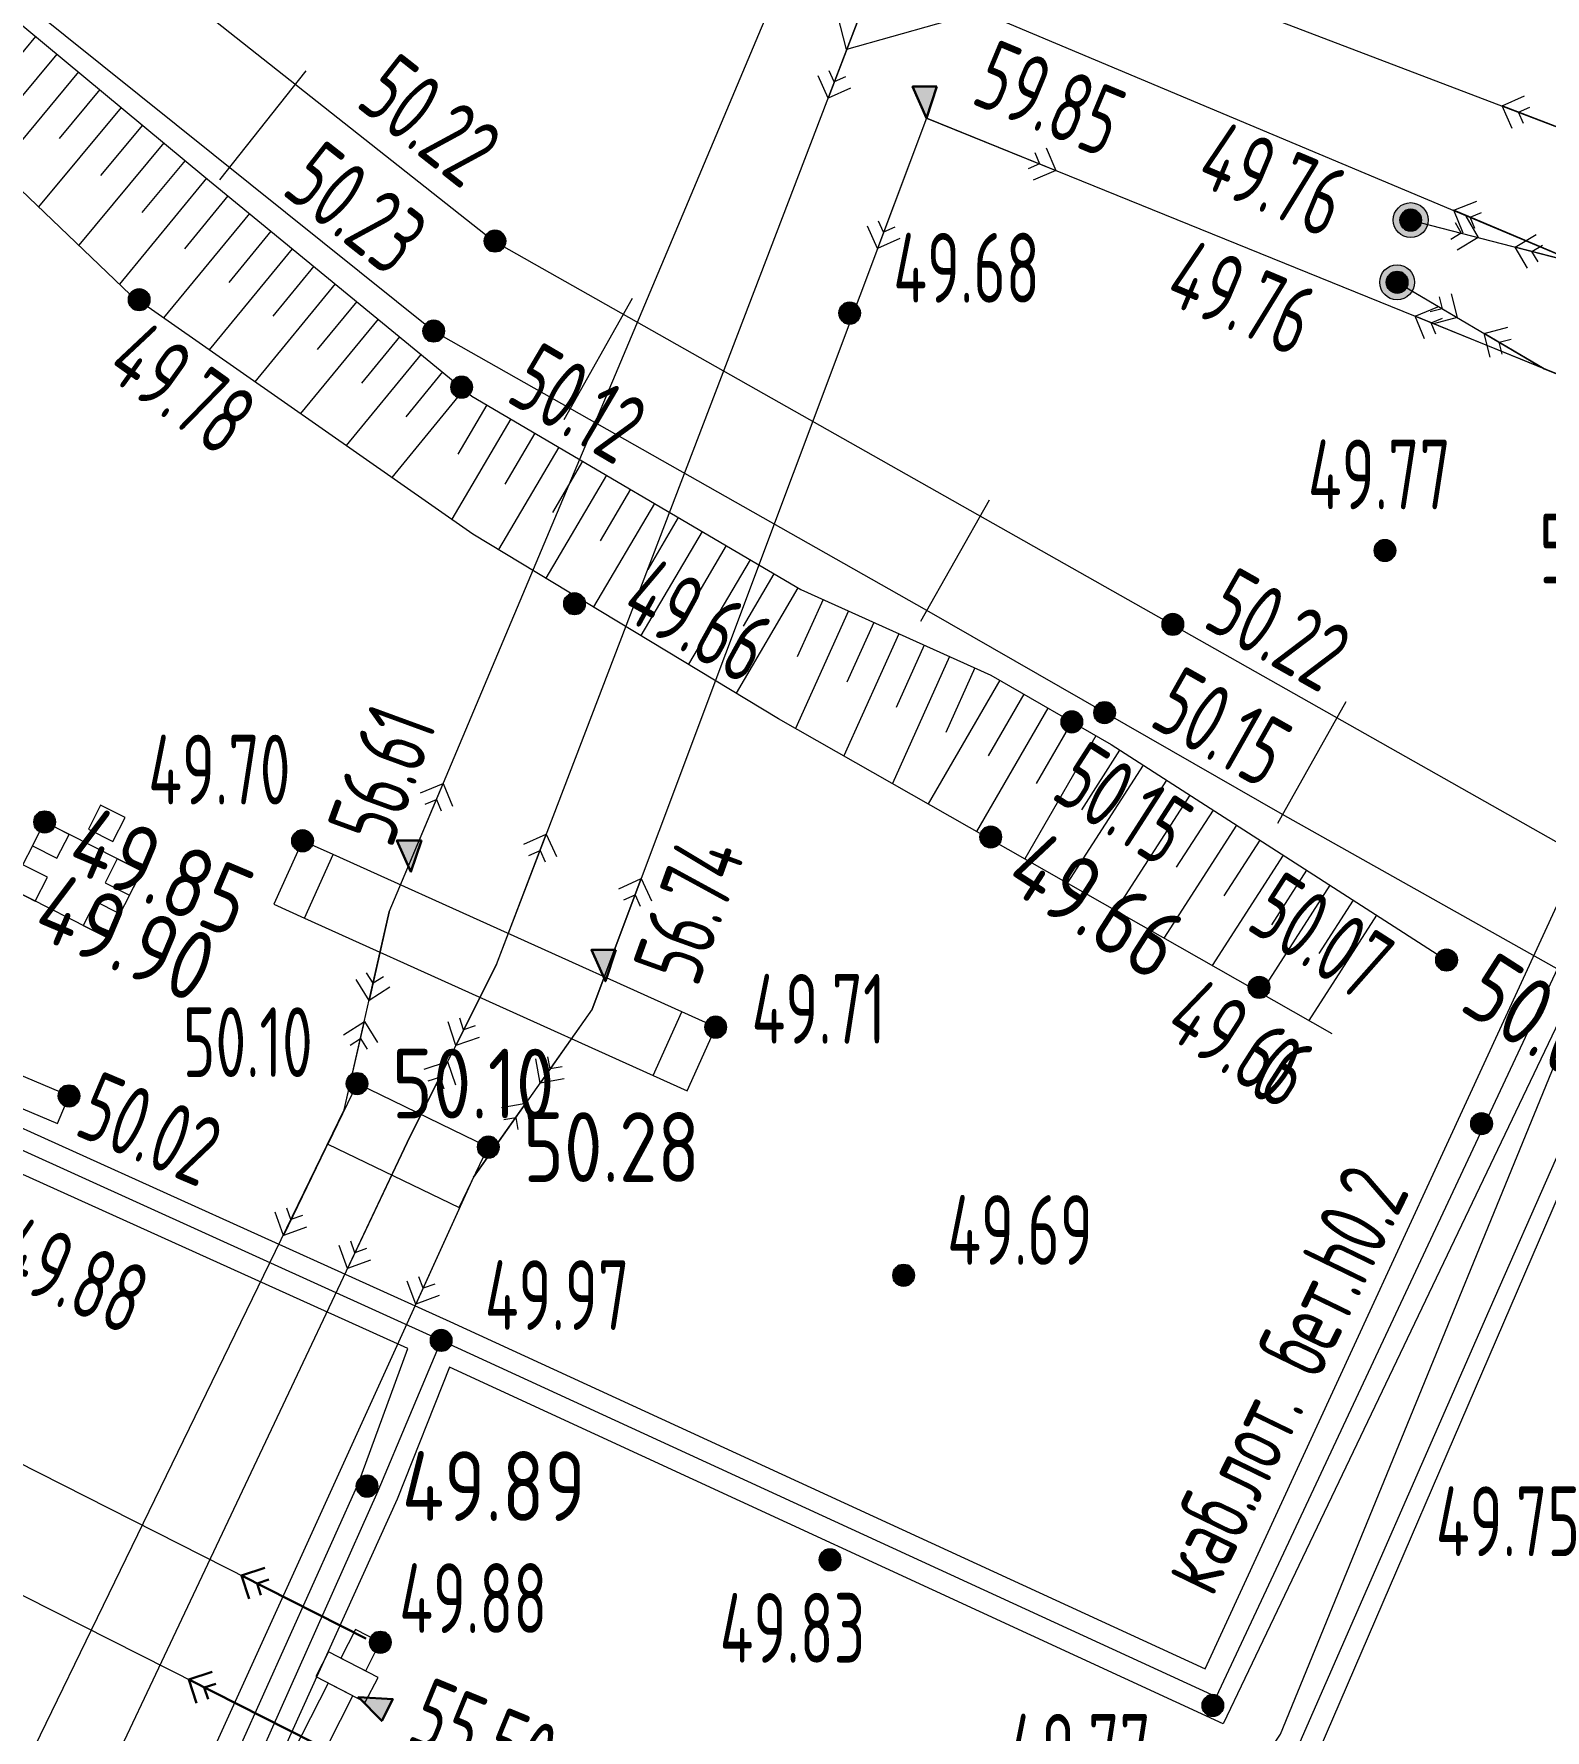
# Model space of a CAD drawing. Extents: x 1098675 to 1099684, y 381052 to 381453.
# Drawn here: x 1099321.91 to 1099343.58, y 381317.8 to 381342.13 of the extents above; entities that cross this region are included whole.
import ezdxf
from ezdxf.enums import TextEntityAlignment as Align

# ---------------------------------------------------------------- set-up
doc = ezdxf.new("R2010")
doc.units = 0
doc.header["$MEASUREMENT"] = 0
doc.header["$PDMODE"] = 34
doc.header["$PDSIZE"] = -1
doc.layers.get('Defpoints').update_dxf_attribs({"color": 252, "linetype": 'CONTINUOUS'})
doc.layers.add('ГП_ТЕКСТ_размеры', color=7, linetype='CONTINUOUS', lineweight=5)
doc.layers.add('Съемка', color=253, linetype='CONTINUOUS', lineweight=20)
doc.styles.add('TOPO_D431', font='GOST2304A.ttf')
doc.styles.add('ГОСТ', font='GOST2304A.ttf', dxfattribs={"height": 2.5})
doc.linetypes.add('g5_119_1', pattern='A,4,-1,[31,GUGK_2005.shx,S=0.1,R=0,X=0,Y=0],0.35,[31,GUGK_2005.shx,S=0.08,R=0,X=0,Y=0],3.3,[31,GUGK_2005.shx,S=0.08,R=180,X=0,Y=0],0.35,[31,GUGK_2005.shx,S=0.1,R=180,X=0,Y=0],-1', length=10)
doc.linetypes.add('ПОДОШВА_Дороги', pattern='A,0,[201,mapsigns2.shx,S=0.12,R=0,X=0,Y=0],-1.5', length=1.5)
doc.dimstyles.new('ISO-25', dxfattribs={"dimtxt": 1.5, "dimasz": 1.5, "dimexe": 1.25, "dimexo": 0, "dimtad": 1, "dimtxsty": 'TOPO_D431', "dimcen": 2.5, "dimazin": 0, "dimtfac": 1, "dimtmove": 0, "dimatfit": 3, "dimfxl": 1, "dimarcsym": 0})

# ---------------------------------------------------------------- blocks, each defined once
blk = doc.blocks.new('*D186')
at = {"layer": 'Defpoints', "color": 0, "linetype": 'Continuous', "lineweight": 60, "transparency": 16777216}
for p in [(1099274.105, 381320.994), (1099322.127, 381304.486), (1099319.76, 381299.466)]:
    blk.add_point(p, dxfattribs=at)
at = {"layer": 'ГП_ТЕКСТ_размеры', "color": 0, "linetype": 'Continuous', "lineweight": -2, "transparency": 16777216}
for p, q in [((1099274.105, 381320.994), (1099277.005, 381327.145)), ((1099277.829, 381325.374), (1099320.77, 381305.126)), ((1099319.76, 381299.466), (1099322.66, 381305.617))]:
    blk.add_line(p, q, dxfattribs=at)
at = {"layer": 'ГП_ТЕКСТ_размеры', "color": 0, "linetype": 'Continuous', "lineweight": 60, "transparency": 16777216}
for points in [[(1099277.936, 381325.6), (1099277.722, 381325.148), (1099276.472, 381326.014)], [(1099320.877, 381305.352), (1099320.663, 381304.9), (1099322.127, 381304.486)]]:
    blk.add_solid(points, dxfattribs=at)
at = {"layer": 'ГП_ТЕКСТ_размеры', "color": 0, "linetype": 'Continuous', "transparency": 16777216, "insert": (1099301.556, 381315.831), "char_height": 1.5, "attachment_point": 5, "rotation": 334.7544, "style": 'TOPO_D431'}
blk.add_mtext('50,48', dxfattribs=at)
blk = doc.blocks.new('Съемка')
at = {"layer": 'Съемка', "lineweight": -2}
for points in [[(1099334.86, 381341.372), (1099334.71, 381340.922), (1099334.51, 381341.372)], [(1099327.464, 381330.561), (1099327.314, 381330.111), (1099327.114, 381330.561)], [(1099330.253, 381328.989), (1099330.103, 381328.539), (1099329.903, 381328.989)], [(1099326.895, 381317.931), (1099326.562, 381318.269), (1099327.054, 381318.243)]]:
    blk.add_hatch(color=8, dxfattribs=at).paths.add_polyline_path(points)
at = {"layer": 'Съемка', "linetype": 'Continuous', "lineweight": -2, "true_color": 0xffffff}
h = blk.add_hatch(color=7, dxfattribs=at)
h.dxf.hatch_style = 1
edge = h.paths.add_edge_path()
edge.add_arc((1099341.655, 381339.458), 0.25, 0, 360)
at = {"layer": 'Съемка', "linetype": 'Continuous', "lineweight": -2}
h = blk.add_hatch(color=8, dxfattribs=at)
h.dxf.hatch_style = 1
edge = h.paths.add_edge_path()
edge.add_arc((1099341.655, 381339.458), 0.15, 0, 360)
h = blk.add_hatch(color=8, dxfattribs=at)
edge = h.paths.add_edge_path()
edge.add_arc((1099341.655, 381339.458), 0.05, 0, 360)
h = blk.add_hatch(color=8, dxfattribs=at)
h.dxf.hatch_style = 1
edge = h.paths.add_edge_path()
edge.add_arc((1099328.52, 381339.157), 0.15, 0, 360)
h = blk.add_hatch(color=8, dxfattribs=at)
h.dxf.hatch_style = 1
edge = h.paths.add_edge_path()
edge.add_arc((1099328.52, 381339.157), 0.15, 0, 360)
at = {"layer": 'Съемка', "linetype": 'Continuous', "lineweight": -2, "true_color": 0xffffff}
h = blk.add_hatch(color=7, dxfattribs=at)
h.dxf.hatch_style = 1
edge = h.paths.add_edge_path()
edge.add_arc((1099341.46, 381338.566), 0.25, 0, 360)
at = {"layer": 'Съемка', "linetype": 'Continuous', "lineweight": -2}
h = blk.add_hatch(color=8, dxfattribs=at)
h.dxf.hatch_style = 1
edge = h.paths.add_edge_path()
edge.add_arc((1099341.46, 381338.566), 0.15, 0, 360)
h = blk.add_hatch(color=8, dxfattribs=at)
h.dxf.hatch_style = 1
edge = h.paths.add_edge_path()
edge.add_arc((1099323.416, 381338.316), 0.15, 0, 360)
h = blk.add_hatch(color=8, dxfattribs=at)
h.dxf.hatch_style = 1
edge = h.paths.add_edge_path()
edge.add_arc((1099323.416, 381338.316), 0.15, 0, 360)
h = blk.add_hatch(color=8, dxfattribs=at)
edge = h.paths.add_edge_path()
edge.add_arc((1099341.46, 381338.566), 0.05, 0, 360)
h = blk.add_hatch(color=8, dxfattribs=at)
h.dxf.hatch_style = 1
edge = h.paths.add_edge_path()
edge.add_arc((1099333.607, 381338.124), 0.15, 0, 360)
h = blk.add_hatch(color=8, dxfattribs=at)
h.dxf.hatch_style = 1
edge = h.paths.add_edge_path()
edge.add_arc((1099333.607, 381338.124), 0.15, 0, 360)
h = blk.add_hatch(color=8, dxfattribs=at)
h.dxf.hatch_style = 1
edge = h.paths.add_edge_path()
edge.add_arc((1099327.641, 381337.866), 0.15, 0, 360)
h = blk.add_hatch(color=8, dxfattribs=at)
h.dxf.hatch_style = 1
edge = h.paths.add_edge_path()
edge.add_arc((1099327.641, 381337.866), 0.15, 0, 360)
h = blk.add_hatch(color=8, dxfattribs=at)
h.dxf.hatch_style = 1
edge = h.paths.add_edge_path()
edge.add_arc((1099328.041, 381337.061), 0.15, 0, 360)
h = blk.add_hatch(color=8, dxfattribs=at)
h.dxf.hatch_style = 1
edge = h.paths.add_edge_path()
edge.add_arc((1099328.041, 381337.061), 0.15, 0, 360)
h = blk.add_hatch(color=8, dxfattribs=at)
h.dxf.hatch_style = 1
edge = h.paths.add_edge_path()
edge.add_arc((1099341.285, 381334.719), 0.15, 0, 360)
h = blk.add_hatch(color=8, dxfattribs=at)
h.dxf.hatch_style = 1
edge = h.paths.add_edge_path()
edge.add_arc((1099341.285, 381334.719), 0.15, 0, 360)
h = blk.add_hatch(color=8, dxfattribs=at)
h.dxf.hatch_style = 1
edge = h.paths.add_edge_path()
edge.add_arc((1099329.661, 381333.955), 0.15, 0, 360)
h = blk.add_hatch(color=8, dxfattribs=at)
h.dxf.hatch_style = 1
edge = h.paths.add_edge_path()
edge.add_arc((1099329.661, 381333.955), 0.15, 0, 360)
h = blk.add_hatch(color=8, dxfattribs=at)
h.dxf.hatch_style = 1
edge = h.paths.add_edge_path()
edge.add_arc((1099338.243, 381333.659), 0.15, 0, 360)
h = blk.add_hatch(color=8, dxfattribs=at)
h.dxf.hatch_style = 1
edge = h.paths.add_edge_path()
edge.add_arc((1099336.794, 381332.26), 0.15, 0, 360)
h = blk.add_hatch(color=8, dxfattribs=at)
h.dxf.hatch_style = 1
edge = h.paths.add_edge_path()
edge.add_arc((1099337.264, 381332.393), 0.15, 0, 360)
h = blk.add_hatch(color=8, dxfattribs=at)
h.dxf.hatch_style = 1
edge = h.paths.add_edge_path()
edge.add_arc((1099322.06, 381330.825), 0.15, 0, 360)
h = blk.add_hatch(color=8, dxfattribs=at)
h.dxf.hatch_style = 1
edge = h.paths.add_edge_path()
edge.add_arc((1099322.06, 381330.825), 0.15, 0, 360)
h = blk.add_hatch(color=8, dxfattribs=at)
h.dxf.hatch_style = 1
edge = h.paths.add_edge_path()
edge.add_arc((1099325.76, 381330.555), 0.15, 0, 360)
h = blk.add_hatch(color=8, dxfattribs=at)
h.dxf.hatch_style = 1
edge = h.paths.add_edge_path()
edge.add_arc((1099335.631, 381330.609), 0.15, 0, 360)
h = blk.add_hatch(color=8, dxfattribs=at)
h.dxf.hatch_style = 1
edge = h.paths.add_edge_path()
edge.add_arc((1099342.169, 381328.844), 0.15, 0, 360)
h = blk.add_hatch(color=8, dxfattribs=at)
h.dxf.hatch_style = 1
edge = h.paths.add_edge_path()
edge.add_arc((1099342.169, 381328.844), 0.15, 0, 360)
h = blk.add_hatch(color=8, dxfattribs=at)
h.dxf.hatch_style = 1
edge = h.paths.add_edge_path()
edge.add_arc((1099339.48, 381328.452), 0.15, 0, 360)
h = blk.add_hatch(color=8, dxfattribs=at)
h.dxf.hatch_style = 1
edge = h.paths.add_edge_path()
edge.add_arc((1099339.48, 381328.452), 0.15, 0, 360)
h = blk.add_hatch(color=8, dxfattribs=at)
h.dxf.hatch_style = 1
edge = h.paths.add_edge_path()
edge.add_arc((1099331.686, 381327.882), 0.15, 0, 360)
h = blk.add_hatch(color=8, dxfattribs=at)
h.dxf.hatch_style = 1
edge = h.paths.add_edge_path()
edge.add_arc((1099322.41, 381326.895), 0.15, 0, 360)
h = blk.add_hatch(color=8, dxfattribs=at)
h.dxf.hatch_style = 1
edge = h.paths.add_edge_path()
edge.add_arc((1099326.541, 381327.072), 0.15, 0, 360)
h = blk.add_hatch(color=8, dxfattribs=at)
h.dxf.hatch_style = 1
edge = h.paths.add_edge_path()
edge.add_arc((1099326.541, 381327.072), 0.15, 0, 360)
h = blk.add_hatch(color=8, dxfattribs=at)
h.dxf.hatch_style = 1
edge = h.paths.add_edge_path()
edge.add_arc((1099342.671, 381326.497), 0.15, 0, 360)
h = blk.add_hatch(color=8, dxfattribs=at)
h.dxf.hatch_style = 1
edge = h.paths.add_edge_path()
edge.add_arc((1099328.424, 381326.161), 0.15, 0, 360)
h = blk.add_hatch(color=8, dxfattribs=at)
h.dxf.hatch_style = 1
edge = h.paths.add_edge_path()
edge.add_arc((1099334.381, 381324.322), 0.15, 0, 360)
h = blk.add_hatch(color=8, dxfattribs=at)
h.dxf.hatch_style = 1
edge = h.paths.add_edge_path()
edge.add_arc((1099334.381, 381324.322), 0.15, 0, 360)
h = blk.add_hatch(color=8, dxfattribs=at)
h.dxf.hatch_style = 1
edge = h.paths.add_edge_path()
edge.add_arc((1099327.748, 381323.388), 0.15, 0, 360)
h = blk.add_hatch(color=8, dxfattribs=at)
h.dxf.hatch_style = 1
edge = h.paths.add_edge_path()
edge.add_arc((1099326.685, 381321.298), 0.15, 0, 360)
h = blk.add_hatch(color=8, dxfattribs=at)
h.dxf.hatch_style = 1
edge = h.paths.add_edge_path()
edge.add_arc((1099333.326, 381320.24), 0.15, 0, 360)
h = blk.add_hatch(color=8, dxfattribs=at)
h.dxf.hatch_style = 1
edge = h.paths.add_edge_path()
edge.add_arc((1099333.326, 381320.24), 0.15, 0, 360)
h = blk.add_hatch(color=8, dxfattribs=at)
h.dxf.hatch_style = 1
edge = h.paths.add_edge_path()
edge.add_arc((1099326.875, 381319.058), 0.15, 0, 360)
h = blk.add_hatch(color=8, dxfattribs=at)
h.dxf.hatch_style = 1
edge = h.paths.add_edge_path()
edge.add_arc((1099338.817, 381318.152), 0.15, 0, 360)
h = blk.add_hatch(color=8, dxfattribs=at)
h.dxf.hatch_style = 1
edge = h.paths.add_edge_path()
edge.add_arc((1099338.817, 381318.152), 0.15, 0, 360)
at = {"layer": 'Съемка', "color": 8, "linetype": 'ПОДОШВА_Дороги', "lineweight": 0, "ltscale": 0.5, "flags": 128}
blk.add_lwpolyline([(1099340.526, 381327.786), (1099332.587, 381332.306), (1099328.204, 381334.954), (1099323.293, 381338.386), (1099317.679, 381343.759), (1099311.334, 381349.779), (1099306.689, 381353.559), (1099305.524, 381354.571), (1099301.95, 381360.586), (1099300.992, 381362.779)], dxfattribs=at)
at = {"layer": 'Съемка', "color": 8, "lineweight": 0, "flags": 128}
for points in [[(1099302.929, 381362.234), (1099306.445, 381355.84), (1099307.424, 381354.718), (1099308.199, 381354.102), (1099308.804, 381353.669), (1099312.524, 381349.999), (1099315.377, 381347.356), (1099317.827, 381345.486), (1099320.894, 381342.954), (1099324.344, 381340.089), (1099328.189, 381336.934), (1099332.909, 381334.157), (1099335.633, 381332.931), (1099337.357, 381331.935), (1099342.169, 381328.844)], [(1099305.085, 381361.52), (1099308.708, 381356.292), (1099317.422, 381347.915), (1099328.5, 381339.161), (1099347.937, 381328.166), (1099356.615, 381324.307), (1099366.208, 381320.583), (1099376.581, 381316.222), (1099379.753, 381314.934)], [(1099396.511, 381305.804), (1099365.454, 381318.904), (1099357.577, 381322.286), (1099347.455, 381326.639), (1099339.815, 381330.93), (1099334.713, 381333.856), (1099327.637, 381337.864), (1099318.126, 381345.489), (1099316.592, 381346.869), (1099309.325, 381353.681), (1099307.625, 381355.309), (1099304.03, 381360.792)]]:
    blk.add_lwpolyline(points, dxfattribs=at)
at = {"layer": 'Съемка', "color": 8}
for points in [[(1099282.949, 381333.724), (1099293.886, 381328.452), (1099305.075, 381323.218), (1099323.508, 381314.542), (1099326.561, 381321.34), (1099327.272, 381323.274), (1099318.155, 381327.391), (1099310.402, 381330.71), (1099309.151, 381327.996), (1099308.511, 381328.317), (1099309.844, 381330.975), (1099301.146, 381335.477), (1099293.892, 381338.573), (1099294.128, 381339.125), (1099301.402, 381336.021), (1099310.393, 381331.366), (1099318.397, 381327.941), (1099327.872, 381323.661), (1099338.705, 381318.675), (1099344.316, 381330.846)], [(1099325.809, 381341.599), (1099324.569, 381340.034)], [(1099345.829, 381330.233), (1099340.338, 381317.502), (1099339.589, 381316.189), (1099351.294, 381310.437)], [(1099358.923, 381306.11), (1099339.298, 381315.536), (1099338.566, 381313.147), (1099337.863, 381313.363), (1099338.713, 381316.139), (1099339.788, 381317.742), (1099345.129, 381330.783), (1099338.964, 381317.89), (1099327.866, 381323.004), (1099327.116, 381321.111), (1099323.757, 381313.688), (1099311.957, 381319.288)], [(1099330.489, 381338.334), (1099329.509, 381336.594)], [(1099335.609, 381335.439), (1099334.624, 381333.699)], [(1099340.724, 381332.549), (1099339.744, 381330.804)]]:
    blk.add_lwpolyline(points, dxfattribs=at)
at = {"layer": 'Съемка', "color": 8, "linetype": 'Continuous', "lineweight": 20}
for points in [[(1099318.458, 381310.448), (1099326.358, 381326.694), (1099327.003, 381329.534), (1099333.403, 381344.741), (1099351.39, 381337.883), (1099360.836, 381333.629)], [(1099319.554, 381309.934), (1099327.258, 381326.226), (1099328.541, 381328.782), (1099334.013, 381343.073), (1099350.439, 381336.164), (1099360.164, 381331.942)], [(1099334.013, 381343.073), (1099333.298, 381341.205)], [(1099333.549, 381341.511), (1099333.387, 381341.439), (1099333.315, 381341.6)], [(1099333.621, 381341.349), (1099333.298, 381341.205), (1099333.154, 381341.528)], [(1099343.111, 381340.772), (1099342.967, 381341.095), (1099343.289, 381341.239)], [(1099344.836, 381340.382), (1099342.967, 381341.095)], [(1099359.392, 381330.005), (1099350.105, 381334.674), (1099334.71, 381340.922), (1099329.915, 381328.141), (1099328.214, 381325.728), (1099320.775, 381309.38)], [(1099334.71, 381340.922), (1099334.007, 381339.049)], [(1099334.71, 381340.922), (1099336.563, 381340.17)], [(1099343.273, 381340.844), (1099343.2, 381341.006), (1099343.362, 381341.078)], [(1099336.263, 381340.427), (1099336.332, 381340.264), (1099336.169, 381340.195)], [(1099336.426, 381340.496), (1099336.563, 381340.17), (1099336.238, 381340.032)], [(1099342.409, 381339.27), (1099342.275, 381339.598), (1099342.603, 381339.731)], [(1099334.256, 381339.357), (1099334.095, 381339.284), (1099334.022, 381339.444)], [(1099341.655, 381339.458), (1099344.119, 381338.822)], [(1099341.655, 381339.458), (1099342.623, 381339.208)], [(1099342.291, 381339.423), (1099342.381, 381339.271), (1099342.229, 381339.181)], [(1099344.119, 381338.822), (1099342.275, 381339.598)], [(1099342.444, 381339.513), (1099342.623, 381339.208), (1099342.319, 381339.028)], [(1099342.573, 381339.337), (1099342.506, 381339.501), (1099342.669, 381339.567)], [(1099334.329, 381339.196), (1099334.007, 381339.049), (1099333.861, 381339.371)], [(1099343.33, 381338.767), (1099343.151, 381339.072), (1099343.455, 381339.252)], [(1099344.119, 381338.822), (1099343.151, 381339.072)], [(1099343.482, 381338.857), (1099343.393, 381339.009), (1099343.545, 381339.099)], [(1099287.325, 381338.525), (1099305.242, 381329.975), (1099326.666, 381319.112)], [(1099341.46, 381338.566), (1099343.57, 381337.326)], [(1099341.46, 381338.566), (1099342.322, 381338.059)], [(1099341.854, 381337.753), (1099341.717, 381338.079), (1099342.042, 381338.216)], [(1099342.062, 381338.357), (1099342.107, 381338.186), (1099341.936, 381338.142)], [(1099342.233, 381338.402), (1099342.322, 381338.059), (1099341.98, 381337.971)], [(1099343.57, 381337.326), (1099341.717, 381338.079)], [(1099342.017, 381337.822), (1099341.948, 381337.985), (1099342.111, 381338.053)], [(1099342.797, 381337.491), (1099342.708, 381337.833), (1099343.05, 381337.922)], [(1099343.57, 381337.326), (1099342.708, 381337.833)], [(1099342.968, 381337.535), (1099342.923, 381337.706), (1099343.094, 381337.751)], [(1099343.57, 381337.326), (1099345.423, 381336.574)], [(1099325.911, 381317.619), (1099304.402, 381328.496), (1099286.618, 381336.763)], [(1099327.003, 381329.534), (1099327.779, 381331.377)], [(1099327.452, 381331.244), (1099327.779, 381331.377), (1099327.912, 381331.05)], [(1099327.518, 381331.08), (1099327.682, 381331.147), (1099327.749, 381330.983)], [(1099328.541, 381328.782), (1099329.256, 381330.65)], [(1099328.933, 381330.506), (1099329.256, 381330.65), (1099329.4, 381330.327)], [(1099329.005, 381330.344), (1099329.167, 381330.416), (1099329.239, 381330.255)], [(1099329.915, 381328.141), (1099330.617, 381330.013)], [(1099330.295, 381329.867), (1099330.617, 381330.013), (1099330.763, 381329.692)], [(1099330.368, 381329.706), (1099330.529, 381329.779), (1099330.602, 381329.618)], [(1099327.003, 381329.534), (1099326.715, 381328.266)], [(1099328.541, 381328.782), (1099327.958, 381327.62)], [(1099327.014, 381328.455), (1099326.715, 381328.266), (1099326.527, 381328.565)], [(1099326.92, 381328.604), (1099326.771, 381328.51), (1099326.676, 381328.659)], [(1099326.347, 381327.773), (1099326.646, 381327.962), (1099326.835, 381327.662)], [(1099326.358, 381326.694), (1099326.646, 381327.962)], [(1099328.293, 381327.732), (1099327.958, 381327.62), (1099327.847, 381327.956)], [(1099328.238, 381327.899), (1099328.07, 381327.844), (1099328.014, 381328.012)], [(1099329.915, 381328.141), (1099329.166, 381327.078)], [(1099326.441, 381327.624), (1099326.591, 381327.718), (1099326.685, 381327.568)], [(1099327.258, 381326.226), (1099327.841, 381327.388)], [(1099327.506, 381327.277), (1099327.841, 381327.388), (1099327.952, 381327.052)], [(1099329.514, 381327.139), (1099329.166, 381327.078), (1099329.105, 381327.427)], [(1099329.484, 381327.313), (1099329.31, 381327.283), (1099329.28, 381327.457)], [(1099327.561, 381327.109), (1099327.729, 381327.165), (1099327.785, 381326.997)], [(1099328.214, 381325.728), (1099328.963, 381326.79)], [(1099328.615, 381326.73), (1099328.963, 381326.79), (1099329.024, 381326.442)], [(1099326.358, 381326.694), (1099325.484, 381324.895)], [(1099328.645, 381326.556), (1099328.819, 381326.586), (1099328.849, 381326.412)], [(1099327.258, 381326.226), (1099326.403, 381324.418)], [(1099328.214, 381325.728), (1099327.386, 381323.907)], [(1099325.76, 381325.178), (1099325.593, 381325.12), (1099325.535, 381325.287)], [(1099325.818, 381325.011), (1099325.484, 381324.895), (1099325.368, 381325.229)], [(1099326.676, 381324.704), (1099326.51, 381324.644), (1099326.45, 381324.811)], [(1099326.736, 381324.537), (1099326.403, 381324.418), (1099326.284, 381324.751)], [(1099327.717, 381324.031), (1099327.386, 381323.907), (1099327.262, 381324.238)], [(1099327.655, 381324.197), (1099327.49, 381324.135), (1099327.428, 381324.3)]]:
    blk.add_lwpolyline(points, dxfattribs=at)
at = {"layer": 'Съемка', "color": 8, "flags": 128}
blk.add_lwpolyline([(1099333.563, 381341.907), (1099333.05, 381343.898), (1099334.982, 381344.369), (1099335.498, 381342.449), (1099333.563, 381341.907)], dxfattribs=at)
at = {"layer": 'Съемка', "color": 8, "linetype": 'g5_119_1', "flags": 128}
for points in [[(1099351.034, 381341.914), (1099350.124, 381342.304), (1099338.864, 381318.274), (1099327.749, 381323.389), (1099318.274, 381327.684), (1099310.249, 381331.104), (1099301.274, 381335.749), (1099294.01, 381338.849)], [(1099354.179, 381340.574), (1099351.034, 381341.914), (1099345.549, 381330.619), (1099343.744, 381326.014), (1099342.777, 381323.81), (1099340.064, 381317.624), (1099339.019, 381316.004), (1099338.215, 381313.255)], [(1099327.749, 381323.389), (1099326.839, 381321.224), (1099323.659, 381314.099), (1099282.884, 381333.364), (1099275.017, 381336.936)]]:
    blk.add_lwpolyline(points, dxfattribs=at)
at = {"layer": 'Съемка', "color": 8, "lineweight": 0}
for points in [[(1099321.931, 381342.093), (1099320.819, 381340.754)], [(1099322.237, 381341.838), (1099321.672, 381341.158)], [(1099322.544, 381341.584), (1099321.396, 381340.202)], [(1099322.85, 381341.33), (1099322.267, 381340.628)], [(1099323.156, 381341.075), (1099321.972, 381339.65)], [(1099323.462, 381340.821), (1099322.862, 381340.098)], [(1099323.769, 381340.567), (1099322.549, 381339.098)], [(1099324.075, 381340.312), (1099323.456, 381339.567)], [(1099324.381, 381340.058), (1099323.134, 381338.538)], [(1099324.689, 381339.806), (1099324.065, 381339.044)], [(1099324.997, 381339.553), (1099323.767, 381338.055)], [(1099325.305, 381339.301), (1099324.7, 381338.563)], [(1099325.612, 381339.048), (1099324.422, 381337.597)], [(1099325.92, 381338.796), (1099325.335, 381338.082)], [(1099326.228, 381338.543), (1099325.076, 381337.14)], [(1099326.536, 381338.291), (1099325.97, 381337.601)], [(1099326.843, 381338.038), (1099325.731, 381336.682)], [(1099327.151, 381337.785), (1099326.605, 381337.119)], [(1099327.459, 381337.533), (1099326.386, 381336.225)], [(1099327.767, 381337.28), (1099327.24, 381336.638)], [(1099328.074, 381337.028), (1099327.04, 381335.767)], [(1099328.404, 381336.807), (1099327.989, 381336.101)], [(1099328.748, 381336.605), (1099327.901, 381335.166)], [(1099329.091, 381336.403), (1099328.66, 381335.671)], [(1099329.434, 381336.202), (1099328.57, 381334.733)], [(1099329.777, 381336), (1099329.344, 381335.263)], [(1099330.12, 381335.798), (1099329.251, 381334.321)], [(1099330.463, 381335.596), (1099330.028, 381334.856)], [(1099330.806, 381335.394), (1099329.933, 381333.909)], [(1099331.149, 381335.192), (1099330.712, 381334.448)], [(1099331.493, 381334.99), (1099330.614, 381333.498)], [(1099331.836, 381334.789), (1099331.395, 381334.04)], [(1099332.179, 381334.587), (1099331.296, 381333.086)], [(1099332.522, 381334.385), (1099332.079, 381333.632)], [(1099332.865, 381334.183), (1099331.978, 381332.674)], [(1099333.589, 381333.851), (1099332.831, 381332.167)], [(1099333.226, 381334.015), (1099332.855, 381333.191)], [(1099333.952, 381333.688), (1099333.565, 381332.829)], [(1099334.315, 381333.525), (1099333.526, 381331.772)], [(1099334.678, 381333.361), (1099334.276, 381332.467)], [(1099335.041, 381333.198), (1099334.221, 381331.376)], [(1099335.76, 381332.858), (1099334.734, 381331.084)], [(1099335.404, 381333.035), (1099334.986, 381332.106)], [(1099336.105, 381332.659), (1099335.592, 381331.773)], [(1099336.449, 381332.459), (1099335.426, 381330.69)], [(1099336.794, 381332.26), (1099336.283, 381331.376)], [(1099337.139, 381332.061), (1099336.118, 381330.296)], [(1099337.48, 381331.856), (1099336.931, 381331.001)], [(1099337.815, 381331.641), (1099336.728, 381329.948)], [(1099338.15, 381331.425), (1099337.612, 381330.588)], [(1099338.485, 381331.21), (1099337.421, 381329.554)], [(1099338.82, 381330.995), (1099338.293, 381330.176)], [(1099339.155, 381330.78), (1099338.114, 381329.159)], [(1099339.49, 381330.565), (1099338.975, 381329.764)], [(1099339.824, 381330.35), (1099338.807, 381328.765)], [(1099340.494, 381329.919), (1099339.499, 381328.37)], [(1099340.159, 381330.135), (1099339.656, 381329.351)], [(1099340.829, 381329.704), (1099340.338, 381328.939)], [(1099341.164, 381329.489), (1099340.192, 381327.976)]]:
    blk.add_lwpolyline(points, dxfattribs=at)
at = {"layer": 'Съемка', "color": 8, "linetype": 'Continuous', "lineweight": -2, "flags": 128}
for points in [[(1099334.86, 381341.372), (1099334.71, 381340.922), (1099334.51, 381341.372), (1099334.86, 381341.372), (1099334.86, 381341.372)], [(1099327.464, 381330.561), (1099327.314, 381330.111), (1099327.114, 381330.561), (1099327.464, 381330.561), (1099327.464, 381330.561)], [(1099330.253, 381328.989), (1099330.103, 381328.539), (1099329.903, 381328.989), (1099330.253, 381328.989), (1099330.253, 381328.989)], [(1099326.895, 381317.931), (1099326.562, 381318.269), (1099327.054, 381318.243), (1099326.895, 381317.931), (1099326.895, 381317.931)]]:
    blk.add_lwpolyline(points, close=True, dxfattribs=at)
at = {"layer": 'Съемка', "color": 8, "linetype": 'Continuous'}
for points in [[(1099322.687, 381330.723), (1099323.038, 381330.544), (1099323.213, 381330.888), (1099322.861, 381331.066)], [(1099321.574, 381329.869), (1099322.966, 381329.162), (1099323.452, 381330.118), (1099322.06, 381330.825)], [(1099321.885, 381330.481), (1099322.236, 381330.303), (1099322.411, 381330.646), (1099322.06, 381330.825)], [(1099321.574, 381329.869), (1099321.925, 381329.69), (1099322.1, 381330.034), (1099321.748, 381330.212)], [(1099322.926, 381329.952), (1099323.277, 381329.774), (1099323.452, 381330.118), (1099323.1, 381330.296)], [(1099322.615, 381329.34), (1099322.966, 381329.162), (1099323.141, 381329.505), (1099322.789, 381329.684)], [(1099320.375, 381327.29), (1099322.243, 381326.5), (1099322.41, 381326.895), (1099320.542, 381327.685)], [(1099328.424, 381326.161), (1099326.541, 381327.072), (1099326.122, 381326.205), (1099328.005, 381325.294)]]:
    blk.add_lwpolyline(points, close=True, dxfattribs=at)
at = {"layer": 'Съемка', "color": 8, "linetype": 'Continuous', "flags": 128}
for points in [[(1099325.76, 381330.555), (1099325.349, 381329.644), (1099325.786, 381329.446), (1099326.197, 381330.358)], [(1099326.309, 381318.829), (1099326.666, 381318.647), (1099326.875, 381319.058), (1099326.519, 381319.239)], [(1099325.949, 381318.565), (1099326.66, 381318.199), (1099326.843, 381318.555), (1099326.132, 381318.921)], [(1099325.242, 381316.737), (1099325.599, 381316.556), (1099326.483, 381318.292), (1099326.126, 381318.473)]]:
    blk.add_lwpolyline(points, close=True, dxfattribs=at)
for points in [[(1099325.786, 381329.446), (1099330.789, 381327.189), (1099331.2, 381328.101), (1099326.197, 381330.358)], [(1099330.789, 381327.189), (1099331.275, 381326.97), (1099331.686, 381327.882), (1099331.2, 381328.101)]]:
    blk.add_lwpolyline(points, dxfattribs=at)
at = {"layer": 'Съемка', "color": 8, "linetype": 'Continuous', "lineweight": -2}
for points in [[(1099324.994, 381319.68), (1099324.884, 381320.016), (1099325.22, 381320.126)], [(1099326.668, 381319.111), (1099324.884, 381320.016)], [(1099325.162, 381319.735), (1099325.107, 381319.903), (1099325.275, 381319.958)], [(1099324.237, 381318.186), (1099324.127, 381318.522), (1099324.462, 381318.632)], [(1099325.911, 381317.619), (1099324.127, 381318.522)], [(1099324.405, 381318.241), (1099324.35, 381318.409), (1099324.518, 381318.464)]]:
    blk.add_lwpolyline(points, dxfattribs=at)
at = {"layer": 'Съемка', "color": 8, "linetype": 'Continuous', "lineweight": 20}
for centre in [(1099341.655, 381339.458), (1099341.46, 381338.566)]:
    blk.add_circle(centre, 0.25, dxfattribs=at)
at = {"layer": 'Съемка', "color": 8, "linetype": 'Continuous', "lineweight": -2}
for centre, radius in [((1099341.655, 381339.458), 0.15), ((1099341.655, 381339.458), 0.05), ((1099328.52, 381339.157), 0.15), ((1099328.52, 381339.157), 0.15), ((1099341.46, 381338.566), 0.15), ((1099323.416, 381338.316), 0.15), ((1099323.416, 381338.316), 0.15), ((1099341.46, 381338.566), 0.05), ((1099333.607, 381338.124), 0.15), ((1099333.607, 381338.124), 0.15), ((1099327.641, 381337.866), 0.15), ((1099327.641, 381337.866), 0.15), ((1099328.041, 381337.061), 0.15), ((1099328.041, 381337.061), 0.15), ((1099341.285, 381334.719), 0.15), ((1099341.285, 381334.719), 0.15), ((1099329.661, 381333.955), 0.15), ((1099329.661, 381333.955), 0.15), ((1099338.243, 381333.659), 0.15), ((1099336.794, 381332.26), 0.15), ((1099337.264, 381332.393), 0.15), ((1099322.06, 381330.825), 0.15), ((1099322.06, 381330.825), 0.15), ((1099325.76, 381330.555), 0.15), ((1099335.631, 381330.609), 0.15), ((1099342.169, 381328.844), 0.15), ((1099342.169, 381328.844), 0.15), ((1099339.48, 381328.452), 0.15), ((1099339.48, 381328.452), 0.15), ((1099331.686, 381327.882), 0.15), ((1099322.41, 381326.895), 0.15), ((1099326.541, 381327.072), 0.15), ((1099326.541, 381327.072), 0.15), ((1099342.671, 381326.497), 0.15), ((1099328.424, 381326.161), 0.15), ((1099334.381, 381324.322), 0.15), ((1099334.381, 381324.322), 0.15), ((1099327.748, 381323.388), 0.15), ((1099326.685, 381321.298), 0.15), ((1099333.326, 381320.24), 0.15), ((1099333.326, 381320.24), 0.15), ((1099326.875, 381319.058), 0.15), ((1099338.817, 381318.152), 0.15), ((1099338.817, 381318.152), 0.15)]:
    blk.add_circle(centre, radius, dxfattribs=at)
at = {"layer": 'Съемка', "color": 8, "lineweight": 30, "style": 'ГОСТ', "width": 0.8}
for s, rotation, p in [('50.22', 321.816, (1099326.501, 381341.106)), ('49.76', 337.1865, (1099338.537, 381339.988)), ('50.23', 321.816, (1099325.438, 381339.851)), ('49.76', 337.1865, (1099338.086, 381338.29)), ('49.78', 324.4429, (1099322.893, 381337.251)), ('50.12', 329.4684, (1099328.655, 381336.873)), ('49.66', 331.1092, (1099330.281, 381333.785)), ('50.22', 330.5043, (1099338.649, 381333.636)), ('50.15', 330.5043, (1099337.882, 381332.216)), ('50.15', 327.2878, (1099336.473, 381331.18)), ('50.07', 327.2878, (1099339.271, 381329.305)), ('49.66', 327.2878, (1099338.072, 381327.797)), ('0', 327.2878, (1099339.276, 381326.979)), ('50.02', 337.046, (1099322.461, 381326.348)), ('49.88', 337.046, (1099321.293, 381324.28))]:
    blk.add_text(s, height=1, rotation=rotation, dxfattribs=at).set_placement(p)
at = {"layer": 'Съемка', "color": 8, "style": 'ГОСТ', "width": 0.8}
for s, rotation, p in [('59.85', 337.4, (1099336.48, 381341.202)), ('56.61', 69.9, (1099326.896, 381331.499)), ('56.74', 70.2, (1099331.302, 381329.577)), ('каб.лот. бет.h0.2', 64.1, (1099339.783, 381322.829)), ('55.50', 337.7, (1099328.362, 381317.722))]:
    blk.add_text(s, height=1, rotation=rotation, dxfattribs=at).set_placement(p, align=Align.MIDDLE_CENTER)
at = {"layer": 'Съемка', "color": 8, "lineweight": 30, "style": 'ГОСТ', "width": 0.8}
for s, p in [('49.68', (1099334.232, 381338.274)), ('49.77', (1099340.18, 381335.31)), ('50.11', (1099343.499, 381334.248)), ('49.70', (1099323.545, 381331.076)), ('49.71', (1099332.2, 381327.644)), ('50.10', (1099324.041, 381327.166)), ('49.69', (1099335.006, 381324.472)), ('49.97', (1099328.373, 381323.538)), ('49.75', (1099342.015, 381320.294)), ('49.88', (1099327.146, 381319.191)), ('49.83', (1099331.742, 381318.764)), ('49.77', (1099335.879, 381317.031))]:
    blk.add_text(s, height=1, dxfattribs=at).set_placement(p)
at = {"layer": 'Съемка', "color": 8, "linetype": 'Continuous', "lineweight": 30, "style": 'ГОСТ'}
for s, rotation, p in [('49.85', 337.046, (1099322.325, 381330.169)), ('49.66', 327.2878, (1099335.782, 381329.918)), ('49.90', 337.046, (1099321.839, 381329.213)), ('50.07', 327.2878, (1099342.32, 381328.153))]:
    blk.add_text(s, height=1, rotation=rotation, dxfattribs=at).set_placement(p)
for s, p in [('50.10', (1099327.041, 381326.572)), ('50.28', (1099328.924, 381325.661)), ('49.89', (1099327.185, 381320.798))]:
    blk.add_text(s, height=1, dxfattribs=at).set_placement(p)

msp = doc.modelspace()

# ---------------------------------------------------------------- block references
at = {"layer": 'Съемка', "color": 6, "lineweight": 30}
msp.add_blockref('Съемка', (0, 0), dxfattribs=at)

# ---------------------------------------------------------------- next in the draw order: dimensions: what is measured, and where the dimension line sits
at = {"layer": 'ГП_ТЕКСТ_размеры', "color": 7, "linetype": 'Continuous'}
dim = msp.add_linear_dim(base=(1099322.127, 381304.486), p1=(1099274.105, 381320.994), p2=(1099319.76, 381299.466), angle=334.7544, dimstyle='ISO-25', dxfattribs=at)
dim.commit()
dim.dimension.update_dxf_attribs({"geometry": '*D186', "text_midpoint": (1099300.921, 381314.485), "dimtype": 161})

doc.saveas('drawing.dxf')
